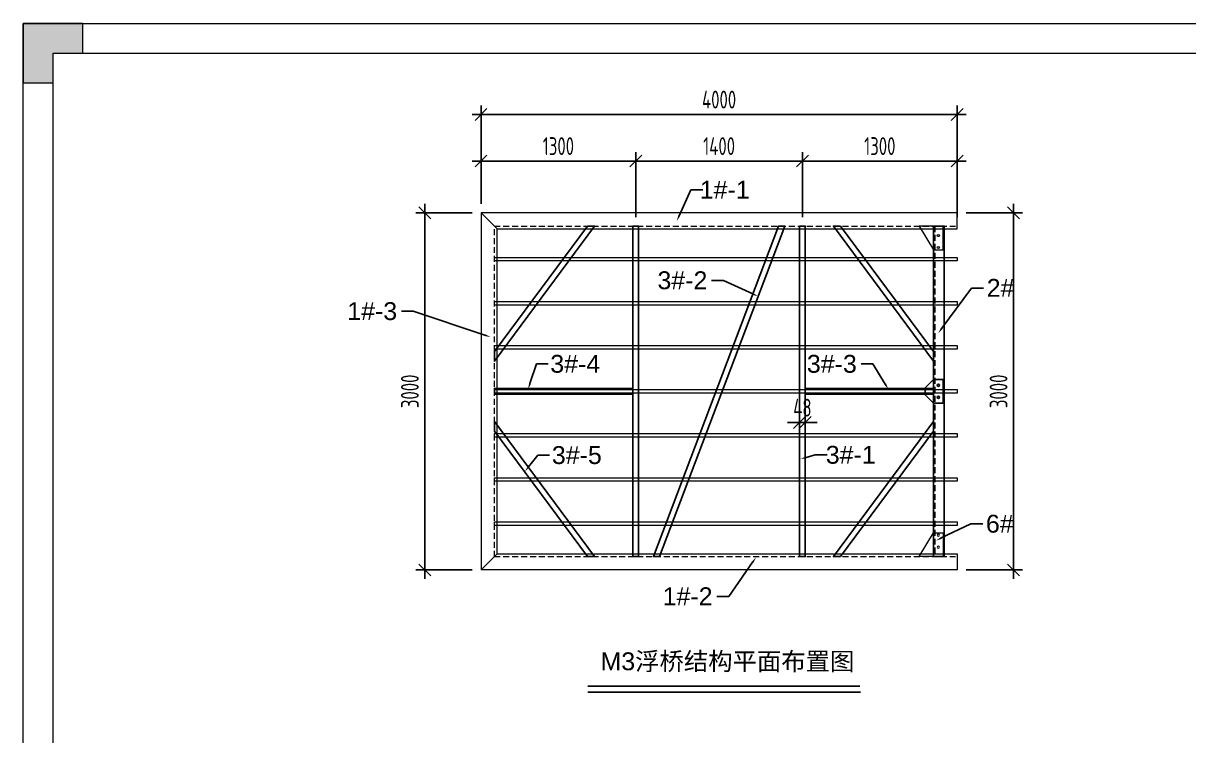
# Model space of a CAD drawing. Header units: millimetres. Extents: x 136606 to 1229059, y 82794 to 127566.
# Drawn here: x 931427 to 941216, y 121359 to 127340 of the extents above; entities that cross this region are included whole.
import ezdxf
from ezdxf import colors
from ezdxf.entities.mleader import LeaderData, LeaderLine
from ezdxf.math import Vec2, Vec3

# ---------------------------------------------------------------- set-up
doc = ezdxf.new("R2010")
doc.units = ezdxf.units.MM
doc.linetypes.add('DASHED', pattern=[0.75, 0.5, -0.25])
for name, color, linetype in [('00打印图框', 255, 'Continuous'), ('标注', 9, 'Continuous'), ('连接端梁', 130, 'Continuous'), ('铝横梁', 220, 'Continuous')]:
    doc.layers.add(name, color=color, linetype=linetype)
for name, color, linetype, lineweight in [('dim', 6, 'Continuous', 13), ('加强板', 140, 'Continuous', 18), ('图框', 7, 'Continuous', 13), ('铝型材', 7, 'Continuous', 13), ('铝龙骨', 7, 'Continuous', 9)]:
    doc.layers.add(name, color=color, linetype=linetype, lineweight=lineweight)
doc.styles.add('Arial', font='arial.ttf')
doc.styles.add('hztxt', font='ros1.shx', dxfattribs={"width": 0.8, "bigfont": 'hztxt.shx'})
doc.styles.get("Standard").update_dxf_attribs({"font": 'arial.ttf'})
doc.dimstyles.new('DIM-50', dxfattribs={"dimscale": 50, "dimtxt": 3, "dimasz": 2, "dimexe": 1.5, "dimexo": 1.5, "dimgap": 1, "dimtad": 1, "dimdec": 1, "dimdsep": 46, "dimtxsty": 'hztxt', "dimblk": 'OBLIQUE', "dimcen": 0, "dimdle": 1.5, "dimclrd": 9, "dimclre": 9, "dimclrt": 2, "dimadec": 1, "dimazin": 0, "dimtfac": 1, "dimtdec": 1, "dimtix": 1, "dimtmove": 2, "dimatfit": 3, "dimldrblk": 'OBLIQUE', "dimfxl": 15, "dimtolj": 1, "dimtzin": 0, "dimarcsym": 1})

# ---------------------------------------------------------------- blocks, each defined once
blk = doc.blocks.new('GW-TK')
at = {"layer": '图框', "linetype": 'Continuous', "lineweight": 0}
h = blk.add_hatch(color=256, dxfattribs=at)
h.dxf.hatch_style = 1
h.paths.add_polyline_path([(927183.55, 464715.01), (927183.55, 464705.01), (927188.55, 464705.01), (927188.55, 464710.01), (927193.56, 464710.01), (927193.56, 464715.01)])
blk.add_lwpolyline([(927188.55, 464705.01), (927188.55, 464710.01), (927193.56, 464710.01), (927193.56, 464715.01), (927183.55, 464715.01), (927183.55, 464705.01)], close=True, dxfattribs=at)
at = {"layer": '图框'}
for points in [[(927183.55, 464715.01), (927603.55, 464715.01), (927603.55, 464418.01), (927183.55, 464418.01)], [(927188.55, 464710.01), (927598.55, 464710.01), (927598.55, 464423.01), (927188.55, 464423.01)]]:
    blk.add_lwpolyline(points, close=True, dxfattribs=at)
blk = doc.blocks.new('_Oblique')
at = {"color": 0, "linetype": 'ByBlock', "lineweight": -2}
blk.add_line((-0.5, -0.5), (0.5, 0.5), dxfattribs=at)
blk = doc.blocks.new('*D2180')
at = {"layer": 'Defpoints', "color": 0, "transparency": 16777216}
for p in [(936571.5, 126184.3), (935271.5, 125750), (936571.5, 125638)]:
    blk.add_point(p, dxfattribs=at)
at = {"layer": '标注', "color": 9, "lineweight": -2, "transparency": 16777216}
for p, q in [((935271.5, 125825), (935271.5, 126259.3)), ((936571.5, 125713), (936571.5, 126259.3)), ((935196.5, 126184.3), (936646.5, 126184.3))]:
    blk.add_line(p, q, dxfattribs=at)
at = {"layer": '标注', "color": 9, "lineweight": -2, "transparency": 16777216, "xscale": 100, "yscale": 100, "zscale": 100, "rotation": 180}
blk.add_blockref('_Oblique', (935271.5, 126184.3), dxfattribs=at)
at = {"layer": '标注', "color": 9, "lineweight": -2, "transparency": 16777216, "xscale": 100, "yscale": 100, "zscale": 100}
blk.add_blockref('_Oblique', (936571.5, 126184.3), dxfattribs=at)
at = {"layer": '标注', "color": 2, "transparency": 16777216, "insert": (935921.5, 126309.3), "char_height": 150, "attachment_point": 5, "style": 'hztxt'}
blk.add_mtext('\\A1;1300', dxfattribs=at)
blk = doc.blocks.new('*D2181')
at = {"layer": 'Defpoints', "color": 0, "transparency": 16777216}
for p in [(935271.5, 126575.1), (935271.5, 125750), (939271.5, 125750)]:
    blk.add_point(p, dxfattribs=at)
at = {"layer": '标注', "color": 9, "lineweight": -2, "transparency": 16777216}
for p, q in [((935271.5, 125825), (935271.5, 126650.1)), ((939271.5, 125825), (939271.5, 126650.1)), ((939346.5, 126575.1), (935196.5, 126575.1))]:
    blk.add_line(p, q, dxfattribs=at)
at = {"layer": '标注', "color": 9, "lineweight": -2, "transparency": 16777216, "xscale": 100, "yscale": 100, "zscale": 100, "rotation": 180}
blk.add_blockref('_Oblique', (935271.5, 126575.1), dxfattribs=at)
at = {"layer": '标注', "color": 9, "lineweight": -2, "transparency": 16777216, "xscale": 100, "yscale": 100, "zscale": 100}
blk.add_blockref('_Oblique', (939271.5, 126575.1), dxfattribs=at)
at = {"layer": '标注', "color": 2, "transparency": 16777216, "insert": (937271.5, 126700.1), "char_height": 150, "attachment_point": 5, "style": 'hztxt'}
blk.add_mtext('\\A1;4000', dxfattribs=at)
blk = doc.blocks.new('*D2182')
at = {"layer": 'Defpoints', "color": 0, "transparency": 16777216}
for p in [(937971.5, 126184.3), (936571.5, 125638), (937971.5, 125638)]:
    blk.add_point(p, dxfattribs=at)
at = {"layer": '标注', "color": 9, "lineweight": -2, "transparency": 16777216}
for p, q in [((936571.5, 125713), (936571.5, 126259.3)), ((937971.5, 125713), (937971.5, 126259.3)), ((936496.5, 126184.3), (938046.5, 126184.3))]:
    blk.add_line(p, q, dxfattribs=at)
at = {"layer": '标注', "color": 9, "lineweight": -2, "transparency": 16777216, "xscale": 100, "yscale": 100, "zscale": 100, "rotation": 180}
blk.add_blockref('_Oblique', (936571.5, 126184.3), dxfattribs=at)
at = {"layer": '标注', "color": 9, "lineweight": -2, "transparency": 16777216, "xscale": 100, "yscale": 100, "zscale": 100}
blk.add_blockref('_Oblique', (937971.5, 126184.3), dxfattribs=at)
at = {"layer": '标注', "color": 2, "transparency": 16777216, "insert": (937271.5, 126309.3), "char_height": 150, "attachment_point": 5, "style": 'hztxt'}
blk.add_mtext('\\A1;1400', dxfattribs=at)
blk = doc.blocks.new('*D2183')
at = {"layer": 'Defpoints', "color": 0, "transparency": 16777216}
for p in [(935271.5, 125750), (934798.9, 122750), (935271.5, 122750)]:
    blk.add_point(p, dxfattribs=at)
at = {"layer": '标注', "color": 9, "lineweight": -2, "transparency": 16777216}
for p, q in [((934798.9, 125825), (934798.9, 122675)), ((935196.5, 125750), (934723.9, 125750)), ((935196.5, 122750), (934723.9, 122750))]:
    blk.add_line(p, q, dxfattribs=at)
at = {"layer": '标注', "color": 9, "lineweight": -2, "transparency": 16777216, "xscale": 100, "yscale": 100, "zscale": 100}
for p, rotation in [((934798.9, 125750), 90), ((934798.9, 122750), 270)]:
    blk.add_blockref('_Oblique', p, dxfattribs=dict(at, rotation=rotation))
at = {"layer": '标注', "color": 2, "transparency": 16777216, "insert": (934673.9, 124250), "char_height": 150, "attachment_point": 5, "rotation": 90, "style": 'hztxt'}
blk.add_mtext('\\A1;3000', dxfattribs=at)
blk = doc.blocks.new('*D2178')
at = {"layer": 'Defpoints', "color": 0, "transparency": 16777216}
for p in [(939271.5, 126184.3), (937971.5, 125638), (939271.5, 125638)]:
    blk.add_point(p, dxfattribs=at)
at = {"layer": '标注', "color": 9, "lineweight": -2, "transparency": 16777216}
for p, q in [((937971.5, 125713), (937971.5, 126259.3)), ((939271.5, 125713), (939271.5, 126259.3)), ((937896.5, 126184.3), (939346.5, 126184.3))]:
    blk.add_line(p, q, dxfattribs=at)
at = {"layer": '标注', "color": 9, "lineweight": -2, "transparency": 16777216, "xscale": 100, "yscale": 100, "zscale": 100, "rotation": 180}
blk.add_blockref('_Oblique', (937971.5, 126184.3), dxfattribs=at)
at = {"layer": '标注', "color": 9, "lineweight": -2, "transparency": 16777216, "xscale": 100, "yscale": 100, "zscale": 100}
blk.add_blockref('_Oblique', (939271.5, 126184.3), dxfattribs=at)
at = {"layer": '标注', "color": 2, "transparency": 16777216, "insert": (938621.5, 126309.3), "char_height": 150, "attachment_point": 5, "style": 'hztxt'}
blk.add_mtext('\\A1;1300', dxfattribs=at)
blk = doc.blocks.new('*D2179')
at = {"color": 9, "lineweight": -2, "transparency": 16777216}
for p, q in [((937947.5, 124134.3), (937947.5, 123912.8)), ((937995.5, 124134.3), (937995.5, 123912.8)), ((937947.5, 123987.8), (937847.5, 123987.8)), ((937947.5, 123987.8), (937995.5, 123987.8)), ((937995.5, 123987.8), (938095.5, 123987.8))]:
    blk.add_line(p, q, dxfattribs=at)
at = {"layer": 'Defpoints', "color": 0, "transparency": 16777216}
for p in [(937947.5, 124209.3), (937995.5, 124209.3), (937995.5, 123987.8)]:
    blk.add_point(p, dxfattribs=at)
at = {"color": 9, "lineweight": -2, "transparency": 16777216, "xscale": 100, "yscale": 100, "zscale": 100}
blk.add_blockref('_Oblique', (937947.5, 123987.8), dxfattribs=at)
at = {"color": 9, "lineweight": -2, "transparency": 16777216, "xscale": 100, "yscale": 100, "zscale": 100, "rotation": 180}
blk.add_blockref('_Oblique', (937995.5, 123987.8), dxfattribs=at)
at = {"color": 2, "transparency": 16777216, "insert": (937971.5, 124112.8), "char_height": 150, "attachment_point": 5, "style": 'hztxt'}
blk.add_mtext('\\A1;48', dxfattribs=at)
blk = doc.blocks.new('A$C0D8A069B')
blk.add_lwpolyline([(80, -100), (0, -100), (0, 100), (80, 100), (150, 30), (150, -30), (80, -100)])
for centre in [(40, 50), (40, -50)]:
    blk.add_circle(centre, 9)
blk = doc.blocks.new('连接加强板')
at = {"layer": '加强板'}
blk.add_lwpolyline([(-194915.5, -558.8), (-194915.5, -358.8), (-195115.5, -478.8), (-195115.5, -558.8)], close=True, dxfattribs=at)
for centre in [(-195095.5, -518.8), (-194995.5, -518.8)]:
    blk.add_circle(centre, 9, dxfattribs=at)
blk = doc.blocks.new('*U2194')
at = {"rotation": 90.00000000000001}
blk.add_blockref('连接加强板', (-458.8, 195015.5), dxfattribs=at)
blk = doc.blocks.new('*U2195')
at = {"color": 0, "linetype": 'ByBlock', "lineweight": -2, "transparency": 16777216}
blk.add_blockref('*U2194', (0, 0), dxfattribs=at)
blk = doc.blocks.new('*U2196')
at = {"rotation": 90.00000000000001}
blk.add_blockref('连接加强板', (-458.8, 195015.5), dxfattribs=at)
blk = doc.blocks.new('*U2197')
at = {"color": 0, "linetype": 'ByBlock', "lineweight": -2, "transparency": 16777216}
blk.add_blockref('*U2196', (0, 0), dxfattribs=at)
blk = doc.blocks.new('*D2219')
at = {"layer": 'Defpoints', "color": 0, "transparency": 16777216}
for p in [(939271.5, 125750), (939271.5, 122750), (939744.1, 122750)]:
    blk.add_point(p, dxfattribs=at)
at = {"layer": '标注', "color": 9, "lineweight": -2, "transparency": 16777216}
for p, q in [((939744.1, 125825), (939744.1, 122675)), ((939346.5, 125750), (939819.1, 125750)), ((939346.5, 122750), (939819.1, 122750))]:
    blk.add_line(p, q, dxfattribs=at)
at = {"layer": '标注', "color": 9, "lineweight": -2, "transparency": 16777216, "xscale": 100, "yscale": 100, "zscale": 100}
for p, rotation in [((939744.1, 125750), 90), ((939744.1, 122750), 270)]:
    blk.add_blockref('_Oblique', p, dxfattribs=dict(at, rotation=rotation))
at = {"layer": '标注', "color": 2, "transparency": 16777216, "insert": (939619.1, 124250), "char_height": 150, "attachment_point": 5, "rotation": 90, "style": 'hztxt'}
blk.add_mtext('\\A1;3000', dxfattribs=at)

msp = doc.modelspace()

# ---------------------------------------------------------------- linework, layer by layer
msp.add_line((938458.6022, 121723.8807), (936168.677, 121723.8807))
at = {"const_width": 15}
msp.add_lwpolyline([(938456.2657, 121773.8634), (936166.2506, 121773.8634)], dxfattribs=at)
at = {"layer": 'dim', "color": 1, "linetype": 'DASHED', "ltscale": 100}
for p, q in [((935383.5007, 125638.0225), (939271.5007, 125638.0225)), ((935383.5007, 122862.0225), (935383.5007, 125638.0225)), ((939082.5007, 125638.0225), (939082.5007, 122862.0225)), ((935383.5007, 122862.0225), (939271.5007, 122862.0225))]:
    msp.add_line(p, q, dxfattribs=at)
at = {"layer": '连接端梁', "color": 200}
msp.add_lwpolyline([(939163.5007, 122862.0225), (939163.5007, 125638.0225), (939073.5007, 125638.0225), (939073.5007, 122862.0225)], close=True, dxfattribs=at)
at = {"layer": '铝型材', "color": 3}
for points in [[(939271.5007, 125750.0225), (935271.5007, 125750.0225), (935406.5007, 125615.0225), (939271.5007, 125615.0225)], [(935271.5007, 125750.0225), (935271.5007, 122750.0225), (935406.5007, 122885.0225), (935406.5007, 125615.0225)], [(939271.5007, 122750.0225), (935271.5007, 122750.0225), (935406.5007, 122885.0225), (939271.5007, 122885.0225)]]:
    msp.add_lwpolyline(points, close=True, dxfattribs=at)
at = {"layer": '铝横梁', "color": 243}
for points in [[(936165.966, 125638.0225), (935383.5007, 124583.6337), (935383.5007, 124503.0864), (936225.739, 125638.0225)], [(936547.5121, 125638.0225), (936547.5007, 122862.0225), (936595.5007, 122862.0225), (936595.5121, 125638.0225)], [(936771.8928, 122862.023), (937822.5577, 125638.0225), (937771.2356, 125638.0243), (936720.5691, 122862.023)], [(937947.5121, 125638.0225), (937947.5007, 122862.0225), (937995.5007, 122862.0225), (937995.5121, 125638.0225)], [(938291.0355, 125638.0225), (939073.5007, 124583.6337), (939073.5007, 124503.0864), (938231.2625, 125638.0225)], [(936547.5063, 124226.0186), (935383.5007, 124226.0184), (935383.5007, 124274.0184), (936547.5063, 124274.0186)], [(937995.5179, 124226.0186), (939073.5007, 124226.0184), (939073.5007, 124274.0184), (937995.5179, 124274.0186)], [(936165.966, 122862.0225), (935383.5007, 123916.4112), (935383.5007, 123996.9585), (936225.739, 122862.0225)], [(938291.0355, 122862.0225), (939073.5007, 123916.4112), (939073.5007, 123996.9585), (938231.2625, 122862.0225)]]:
    msp.add_lwpolyline(points, close=True, dxfattribs=at)
at = {"layer": '铝龙骨', "color": 0}
for points in [[(935383.5007, 125345.0225), (935383.5007, 125375.0225), (939271.5007, 125375.0225), (939271.5007, 125345.0225)], [(935383.5007, 124975.0225), (935383.5007, 125005.0225), (939271.5007, 125005.0225), (939271.5007, 124975.0225)], [(935383.5007, 124605.0225), (935383.5007, 124635.0225), (939271.5007, 124635.0225), (939271.5007, 124605.0225)], [(935383.5007, 124235.0225), (935383.5007, 124265.0225), (939271.5007, 124265.0225), (939271.5007, 124235.0225)], [(935383.5007, 123865.0225), (935383.5007, 123895.0225), (939271.5007, 123895.0225), (939271.5007, 123865.0225)], [(935383.5007, 123495.0225), (935383.5007, 123525.0225), (939271.5007, 123525.0225), (939271.5007, 123495.0225)], [(935383.5007, 123125.0225), (935383.5007, 123155.0225), (939271.5007, 123155.0225), (939271.5007, 123125.0225)]]:
    msp.add_lwpolyline(points, close=True, dxfattribs=at)

# ---------------------------------------------------------------- block references
at = {"xscale": 50, "yscale": 50, "zscale": 50}
msp.add_blockref('GW-TK', (-45427750.9613, -23108410.2232), dxfattribs=at)
at = {"color": 7}
msp.add_blockref('*U2195', (939053.5007, 125538.0225), dxfattribs=at)
at = {"xscale": -1}
msp.add_blockref('A$C0D8A069B', (939153.5007, 124250.0225), dxfattribs=at)
at = {"color": 7, "xscale": -1, "rotation": 180}
msp.add_blockref('*U2197', (939053.5007, 122962.0225), dxfattribs=at)

# ---------------------------------------------------------------- texts
at = {"layer": '00打印图框', "color": 6, "insert": (938407.9609, 122058.3084), "char_height": 150, "attachment_point": 3, "style": 'Arial'}
msp.add_mtext_dynamic_manual_height_columns('M3{\\fSimSun|b0|i0|c134|p2;浮桥结构平面布置图}', width=2482.93285, gutter_width=18.75, heights=[0], dxfattribs=at)

# ---------------------------------------------------------------- dimensions: what is measured, and where the dimension line sits
dim = msp.add_linear_dim(base=(937995.5069, 123987.8101), p1=(937947.5069, 124209.302), p2=(937995.5069, 124209.3018), dimstyle='DIM-50')
dim.commit()
dim.dimension.update_dxf_attribs({"geometry": '*D2179', "text_midpoint": (937971.5069, 124112.8101)})
at = {"layer": '标注'}
for base, p1, p2, picture, middle in [((935271.5007, 126575.0525), (939271.5007, 125750.0225), (935271.5007, 125750.0225), '*D2181', (937271.5007, 126700.0525)), ((936571.5121, 126184.3486), (935271.5007, 125750.0225), (936571.5121, 125638.0225), '*D2180', (935921.5064, 126309.3486)), ((937971.5121, 126184.3486), (936571.5121, 125638.0225), (937971.5121, 125638.0225), '*D2182', (937271.5121, 126309.3486)), ((939271.5007, 126184.3486), (937971.5121, 125638.0225), (939271.5007, 125638.0225), '*D2178', (938621.5064, 126309.3486))]:
    dim = msp.add_linear_dim(base=base, p1=p1, p2=p2, dimstyle='DIM-50', dxfattribs=at)
    dim.commit()
    dim.dimension.update_dxf_attribs({"geometry": picture, "text_midpoint": middle})
for base, p1, p2, picture, middle in [((934798.9208, 122750.0225), (935271.5007, 125750.0225), (935271.5007, 122750.0225), '*D2183', (934673.9208, 124250.0225)), ((939744.0807, 122750.0225), (939271.5007, 125750.0225), (939271.5007, 122750.0225), '*D2219', (939619.0807, 124250.0225))]:
    dim = msp.add_linear_dim(base=base, p1=p1, p2=p2, angle=90, dimstyle='DIM-50', dxfattribs=at)
    dim.commit()
    dim.dimension.update_dxf_attribs({"geometry": picture, "text_midpoint": middle})

# ---------------------------------------------------------------- leaders
at = {"layer": '标注', "color": 6, "linetype": 'ByBlock'}
ml = msp.add_multileader_mtext('Standard', dxfattribs=at)
ml.set_content('1#-1', color=6)
ml.set_leader_properties()
ml.build(insert=Vec2(0, 0))
ml.multileader.update_dxf_attribs({"dogleg_length": 100, "arrow_head_size": 50})
ctx = ml.context
ctx.base_point, ctx.char_height, ctx.arrow_head_size, ctx.landing_gap_size, ctx.plane_origin = Vec3(937135.0445, 125942.2748), 150, 50, 35.8764, Vec3(935986.8922, 115403.9379)
ctx.text_align_type = 2
notes = []
notes.append((ctx, [(0, (1, 1, 0), (937035.0445, 125942.2748), (1, 0), 100, [(0, [(936915.5652, 125679.6149)], 0, [])])]))
ctx.mtext.insert, ctx.mtext.width, ctx.mtext.defined_height, ctx.mtext.alignment, ctx.mtext.flow_direction = Vec3(937529.0382, 126018.5538), 445.870397, 72.4015, 3, 5
ml = msp.add_multileader_mtext('Standard', dxfattribs=at)
ml.set_content('3#-2', color=6)
ml.set_leader_properties()
ml.build(insert=Vec2(0, 0))
ml.multileader.update_dxf_attribs({"dogleg_length": 100, "arrow_head_size": 50})
ctx = ml.context
ctx.base_point, ctx.char_height, ctx.arrow_head_size, ctx.landing_gap_size, ctx.plane_origin = Vec3(936737.717, 125181.4018), 150, 50, 35.8764, Vec3(935550.3401, 114802.0253)
ctx.text_align_type = 2
notes.append((ctx, [(1, (1, 1, 0), (937309.0264, 125181.4018), (-1, 0), 100, [(0, [(937599.1349, 125047.709)], 0, [])])]))
ctx.mtext.insert, ctx.mtext.width, ctx.mtext.defined_height, ctx.mtext.alignment, ctx.mtext.flow_direction = Vec3(937173.15, 125257.732), 445.870397, 72.4015, 3, 5
ml = msp.add_multileader_mtext('Standard', dxfattribs=at)
ml.set_content('2#', color=6)
ml.set_leader_properties()
ml.build(insert=Vec2(0, 0))
ml.multileader.update_dxf_attribs({"dogleg_length": 100, "arrow_head_size": 50})
ctx = ml.context
ctx.base_point, ctx.char_height, ctx.arrow_head_size, ctx.landing_gap_size, ctx.plane_origin = Vec3(939492.701, 125117.6274), 150, 50, 35.8764, Vec3(939377.9026, 114416.2015)
ctx.text_align_type = 2
notes.append((ctx, [(0, (1, 1, 0), (939392.701, 125117.6274), (1, 0), 100, [(0, [(939113.2587, 124739.8584)], 0, [])])]))
ctx.mtext.insert, ctx.mtext.width, ctx.mtext.defined_height, ctx.mtext.alignment, ctx.mtext.flow_direction = Vec3(939752.8612, 125193.9064), 445.870397, 72.4015, 3, 5
ml = msp.add_multileader_mtext('Standard', dxfattribs=at)
ml.set_content('1#-3', color=6)
ml.set_leader_properties()
ml.build(insert=Vec2(0, 0))
ml.multileader.update_dxf_attribs({"dogleg_length": 100, "arrow_head_size": 50})
ctx = ml.context
ctx.base_point, ctx.char_height, ctx.arrow_head_size, ctx.landing_gap_size, ctx.plane_origin = Vec3(934144.1962, 124922.5818), 150, 50, 35.8764, Vec3(933025.0003, 114384.245)
ctx.text_align_type = 2
notes.append((ctx, [(1, (1, 1, 0), (934703.0227, 124922.5818), (-1, 0), 100, [(0, [(935350.9584, 124706.4425)], 0, [])])]))
ctx.mtext.insert, ctx.mtext.width, ctx.mtext.defined_height, ctx.mtext.alignment, ctx.mtext.flow_direction = Vec3(934567.1463, 124998.912), 445.870397, 72.4015, 3, 5
ml = msp.add_multileader_mtext('Standard', dxfattribs=at)
ml.set_content('3#-4', color=6)
ml.set_leader_properties()
ml.build(insert=Vec2(0, 0))
ml.multileader.update_dxf_attribs({"dogleg_length": 100, "arrow_head_size": 50})
ctx = ml.context
ctx.base_point, ctx.char_height, ctx.arrow_head_size, ctx.landing_gap_size, ctx.plane_origin = Vec3(935836.4852, 124479.9572), 150, 50, 35.8764, Vec3(937918.2872, 113924.9662)
ctx.text_align_type = 2
notes.append((ctx, [(0, (1, 1, 0), (935736.4852, 124479.9572), (1, 0), 100, [(0, [(935667.1719, 124267.5515)], 0, [])])]))
ctx.mtext.insert, ctx.mtext.width, ctx.mtext.defined_height, ctx.mtext.alignment, ctx.mtext.flow_direction = Vec3(936272.8391, 124556.2874), 445.870397, 72.4015, 3, 5
ml = msp.add_multileader_mtext('Standard', dxfattribs=at)
ml.set_content('3#-3', color=6)
ml.set_leader_properties()
ml.build(insert=Vec2(0, 0))
ml.multileader.update_dxf_attribs({"dogleg_length": 100, "arrow_head_size": 50})
ctx = ml.context
ctx.base_point, ctx.char_height, ctx.arrow_head_size, ctx.landing_gap_size, ctx.plane_origin = Vec3(937991.4294, 124479.9572), 150, 50, 35.8764, Vec3(940073.2314, 113924.9662)
ctx.text_align_type = 2
notes.append((ctx, [(1, (1, 1, 0), (938564.2736, 124479.9572), (-1, 0), 100, [(0, [(938693.4238, 124267.5515)], 0, [])])]))
ctx.mtext.insert, ctx.mtext.width, ctx.mtext.defined_height, ctx.mtext.alignment, ctx.mtext.flow_direction = Vec3(938428.3972, 124556.2874), 445.870397, 72.4015, 3, 5
ml = msp.add_multileader_mtext('Standard', dxfattribs=at)
ml.set_content('3#-5', color=6)
ml.set_leader_properties()
ml.build(insert=Vec2(0, 0))
ml.multileader.update_dxf_attribs({"dogleg_length": 100, "arrow_head_size": 50})
ctx = ml.context
ctx.base_point, ctx.char_height, ctx.arrow_head_size, ctx.landing_gap_size, ctx.plane_origin = Vec3(935848.2074, 123713.7157), 150, 50, 35.8764, Vec3(937930.0095, 113158.7246)
ctx.text_align_type = 2
notes.append((ctx, [(0, (1, 1, 0), (935748.2074, 123713.7157), (1, 0), 100, [(0, [(935640.0758, 123577.8725)], 0, [])])]))
ctx.mtext.insert, ctx.mtext.width, ctx.mtext.defined_height, ctx.mtext.alignment, ctx.mtext.flow_direction = Vec3(936286.3007, 123790.0458), 445.870397, 72.4015, 3, 5
ml = msp.add_multileader_mtext('Standard', dxfattribs=at)
ml.set_content('3#-1', color=6)
ml.set_leader_properties()
ml.build(insert=Vec2(0, 0))
ml.multileader.update_dxf_attribs({"dogleg_length": 100, "arrow_head_size": 50})
ctx = ml.context
ctx.base_point, ctx.char_height, ctx.arrow_head_size, ctx.landing_gap_size, ctx.plane_origin = Vec3(938179.3451, 123716.2033), 150, 50, 35.8764, Vec3(936964.5467, 113336.8268)
ctx.text_align_type = 2
notes.append((ctx, [(0, (1, 1, 0), (938079.3451, 123716.2033), (1, 0), 100, [(0, [(937954.3171, 123682.7397)], 0, [])])]))
ctx.mtext.insert, ctx.mtext.width, ctx.mtext.defined_height, ctx.mtext.alignment, ctx.mtext.flow_direction = Vec3(938587.3566, 123792.5334), 445.870397, 72.4015, 3, 5
ml = msp.add_multileader_mtext('Standard', dxfattribs=at)
ml.set_content('6#', color=6)
ml.set_leader_properties()
ml.build(insert=Vec2(0, 0))
ml.multileader.update_dxf_attribs({"dogleg_length": 100, "arrow_head_size": 50})
ctx = ml.context
ctx.base_point, ctx.char_height, ctx.arrow_head_size, ctx.landing_gap_size, ctx.plane_origin = Vec3(939487.5208, 123137.5373), 150, 50, 35.8764, Vec3(940550.6862, 112696.4959)
ctx.text_align_type = 2
notes.append((ctx, [(0, (1, 1, 0), (939387.5208, 123137.5373), (1, 0), 100, [(0, [(939092.9875, 122997.1794)], 0, [])])]))
ctx.mtext.insert, ctx.mtext.width, ctx.mtext.defined_height, ctx.mtext.alignment, ctx.mtext.flow_direction = Vec3(939745.9416, 123213.8163), 445.870397, 72.4015, 3, 5
ml = msp.add_multileader_mtext('Standard', dxfattribs=at)
ml.set_content('1#-2', color=6)
ml.set_leader_properties()
ml.build(insert=Vec2(0, 0))
ml.multileader.update_dxf_attribs({"dogleg_length": 100, "arrow_head_size": 50})
ctx = ml.context
ctx.base_point, ctx.char_height, ctx.arrow_head_size, ctx.landing_gap_size, ctx.plane_origin = Vec3(936795.2046, 122528.1606), 150, 50, 35.8764, Vec3(935674.4738, 111989.8237)
ctx.text_align_type = 2
notes.append((ctx, [(1, (1, 1, 0), (937352.4962, 122528.1606), (-1, 0), 100, [(0, [(937581.8917, 122855.7386)], 0, [])])]))
ctx.mtext.insert, ctx.mtext.width, ctx.mtext.defined_height, ctx.mtext.alignment, ctx.mtext.flow_direction = Vec3(937216.6198, 122604.4396), 445.870397, 72.4015, 3, 5
for ctx, leaders in notes:
    for number, flags, end, landing, length, lines in leaders:
        leader = LeaderData()
        leader.index, (leader.has_last_leader_line, leader.has_dogleg_vector, leader.attachment_direction) = number, flags
        leader.last_leader_point, leader.dogleg_vector, leader.dogleg_length = Vec3(end), Vec3(landing), length
        for number, points, colour, breaks in lines:
            line = LeaderLine()
            line.index, line.vertices, line.color, line.breaks = number, Vec3.list(points), colors.encode_raw_color(colour), breaks
            leader.lines.append(line)
        ctx.leaders.append(leader)

doc.saveas('drawing.dxf')
